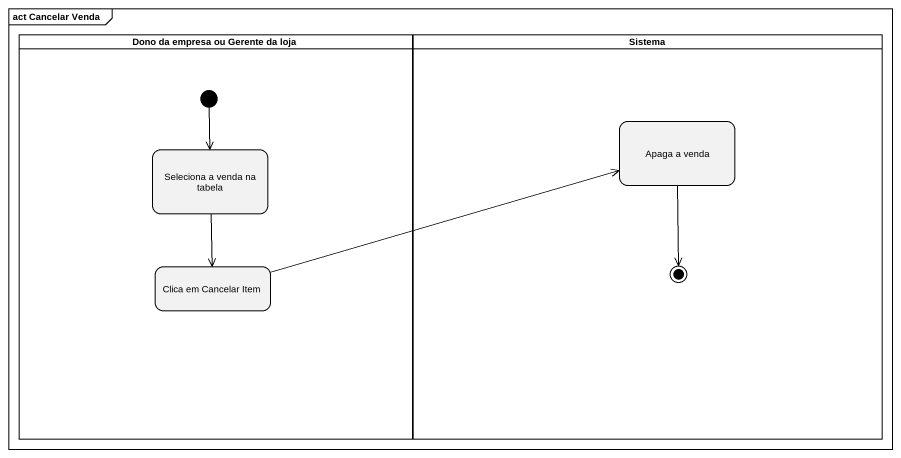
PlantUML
@startuml
mainframe act Cancelar Venda
hide empty description
state "Dono da empresa ou Gerente da loja" as Dono_da_empresa_ou_Gerente <<partition>> {
  state "Seleciona a venda na tabela" as Seleciona_a_venda_na_tabela
  state "Clica em Cancelar Item" as Clica_em_Cancelar_Item
  [*] --> Seleciona_a_venda_na_tabela
}
state Sistema <<partition>> {
  state "Apaga a venda" as Apaga_a_venda
  Apaga_a_venda --> [*]
}
Seleciona_a_venda_na_tabela --> Clica_em_Cancelar_Item
Clica_em_Cancelar_Item -right-> Apaga_a_venda
@enduml
